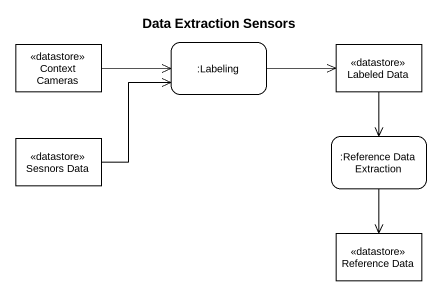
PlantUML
@startuml
title Data Extraction Sensors
hide empty description
state "Context Cameras" as Context_Cameras <<datastore>>
state ":Labeling" as Labeling
state "Labeled Data" as Labeled_Data <<datastore>>
state "Sesnors Data" as Sesnors_Data <<datastore>>
state ":Reference Data Extraction" as Reference_Data_Extraction
state "Reference Data" as Reference_Data <<datastore>>
Context_Cameras -right-> Labeling
Labeling -right-> Labeled_Data
Labeled_Data --> Reference_Data_Extraction
Sesnors_Data -right-> Labeling
Reference_Data_Extraction --> Reference_Data
@enduml
